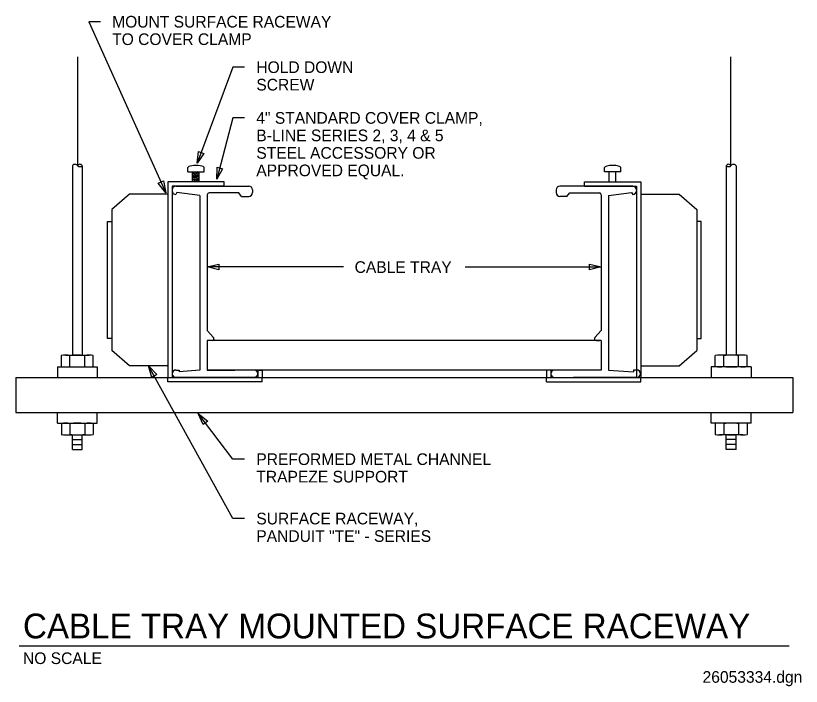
# Model space of a CAD drawing. Extents: x 10108.9 to 10153.9, y 10072.4 to 10110.8.
import ezdxf

# ---------------------------------------------------------------- set-up
doc = ezdxf.new("R2010")
doc.units = 0
for name, color, linetype in [('G-ANNO-TEXT', 7, 'Continuous'), ('G-DETL-LINE', 7, 'Continuous'), ('G-DETL-OTLN', 7, 'Continuous')]:
    doc.layers.add(name, color=color, linetype=linetype)

msp = doc.modelspace()

# ---------------------------------------------------------------- linework, layer by layer
at = {"layer": 'G-ANNO-TEXT'}
for p, q in [((10113.792, 10110.424), (10113.126, 10110.424)), ((10113.126, 10110.424), (10117.521, 10100.647)), ((10112.493, 10102.177), (10112.493, 10108.415)), ((10149.822, 10102.177), (10149.822, 10108.415)), ((10121.367, 10107.824), (10119.316, 10102.33)), ((10122.033, 10107.824), (10121.367, 10107.824)), ((10121.367, 10104.923), (10120.444, 10101.418)), ((10122.033, 10104.923), (10121.367, 10104.923)), ((10127.682, 10096.399), (10119.895, 10096.399)), ((10134.634, 10096.399), (10142.421, 10096.399)), ((10121.367, 10082.014), (10116.546, 10090.75)), ((10121.367, 10085.41), (10119.384, 10088.02)), ((10122.033, 10085.41), (10121.367, 10085.41)), ((10122.033, 10082.014), (10121.367, 10082.014)), ((10109.147, 10074.731), (10153.168, 10074.731))]:
    msp.add_line(p, q, dxfattribs=at)
for points in [[(10119.705, 10102.896), (10119.316, 10102.33), (10119.393, 10103.012)], [(10120.775, 10102.02), (10120.444, 10101.418), (10120.453, 10102.105)], [(10117.4, 10101.324), (10117.521, 10100.647), (10117.096, 10101.187)], [(10120.562, 10096.233), (10119.895, 10096.399), (10120.562, 10096.566)], [(10141.754, 10096.566), (10142.421, 10096.399), (10141.754, 10096.233)], [(10116.722, 10090.086), (10116.546, 10090.75), (10117.014, 10090.247)], [(10119.655, 10087.388), (10119.384, 10088.02), (10119.92, 10087.59)]]:
    msp.add_lwpolyline(points, close=True, dxfattribs=at)
at = {"layer": 'G-DETL-LINE'}
for p, q in [((10112.185, 10102.192), (10112.185, 10091.356)), ((10112.748, 10102.192), (10112.748, 10091.356)), ((10149.568, 10102.192), (10149.568, 10091.356)), ((10150.131, 10102.192), (10150.131, 10091.356)), ((10119.338, 10101.832), (10119.061, 10101.785)), ((10119.436, 10101.785), (10119.061, 10101.722)), ((10119.436, 10101.721), (10119.061, 10101.659)), ((10119.436, 10101.658), (10119.061, 10101.595)), ((10119.436, 10101.594), (10119.061, 10101.532)), ((10119.436, 10101.531), (10119.061, 10101.469)), ((10119.436, 10101.468), (10119.061, 10101.405)), ((10118.102, 10101.02), (10122.268, 10101.02)), ((10119.436, 10101.404), (10119.061, 10101.342)), ((10119.436, 10101.341), (10119.061, 10101.278)), ((10144.214, 10101.02), (10140.048, 10101.02)), ((10117.891, 10100.809), (10117.891, 10100.752)), ((10118.165, 10100.661), (10118.102, 10100.541)), ((10119.473, 10100.496), (10118.165, 10100.661)), ((10121.698, 10100.638), (10120.001, 10100.638)), ((10121.862, 10100.439), (10121.698, 10100.638)), ((10122.479, 10100.809), (10122.479, 10100.65)), ((10139.837, 10100.809), (10139.837, 10100.65)), ((10140.454, 10100.439), (10140.617, 10100.638)), ((10140.617, 10100.638), (10142.315, 10100.638)), ((10142.842, 10100.496), (10144.151, 10100.661)), ((10144.151, 10100.661), (10144.214, 10100.541)), ((10144.424, 10100.809), (10144.424, 10100.752)), ((10119.473, 10100.496), (10119.473, 10090.509)), ((10119.895, 10100.533), (10119.895, 10092.774)), ((10121.862, 10100.439), (10122.268, 10100.439)), ((10140.454, 10100.439), (10140.048, 10100.439)), ((10142.421, 10100.533), (10142.421, 10092.774)), ((10142.842, 10100.496), (10142.842, 10090.509)), ((10114.439, 10099.684), (10114.439, 10091.631)), ((10147.877, 10099.684), (10147.877, 10091.631)), ((10119.895, 10092.774), (10120.258, 10092.366)), ((10142.421, 10092.774), (10142.058, 10092.366)), ((10142.421, 10092.19), (10119.895, 10092.19)), ((10119.895, 10092.19), (10119.895, 10090.509)), ((10119.895, 10092.19), (10119.895, 10090.509)), ((10120.179, 10092.19), (10119.994, 10092.19)), ((10142.137, 10092.19), (10142.322, 10092.19)), ((10142.421, 10092.19), (10142.421, 10090.509)), ((10142.421, 10092.19), (10142.421, 10090.509)), ((10111.554, 10090.708), (10111.554, 10091.331)), ((10111.796, 10091.356), (10113.136, 10091.356)), ((10112.045, 10090.709), (10112.045, 10091.331)), ((10112.888, 10090.709), (10112.888, 10091.331)), ((10113.379, 10090.708), (10113.379, 10091.331)), ((10148.936, 10090.708), (10148.936, 10091.331)), ((10150.52, 10091.356), (10149.179, 10091.356)), ((10149.428, 10090.709), (10149.428, 10091.331)), ((10150.271, 10090.709), (10150.271, 10091.331)), ((10150.762, 10090.708), (10150.762, 10091.331)), ((10111.326, 10090.684), (10111.326, 10090.087)), ((10111.326, 10090.684), (10113.607, 10090.684)), ((10111.937, 10090.684), (10113.277, 10090.684)), ((10113.607, 10090.684), (10113.607, 10090.087)), ((10148.709, 10090.684), (10148.709, 10090.087)), ((10150.99, 10090.684), (10148.709, 10090.684)), ((10150.379, 10090.684), (10149.039, 10090.684)), ((10150.99, 10090.684), (10150.99, 10090.087)), ((10118.102, 10090.509), (10118.288, 10090.509)), ((10119.473, 10090.509), (10118.288, 10090.402)), ((10118.288, 10090.509), (10118.288, 10090.402)), ((10142.421, 10090.509), (10119.895, 10090.509)), ((10119.895, 10090.509), (10121.477, 10090.509)), ((10142.421, 10090.509), (10140.839, 10090.509)), ((10142.842, 10090.509), (10144.266, 10090.402)), ((10144.452, 10090.509), (10144.266, 10090.509)), ((10144.266, 10090.509), (10144.266, 10090.402)), ((10108.946, 10090.087), (10153.37, 10090.087)), ((10108.946, 10090.087), (10108.946, 10088.07)), ((10117.891, 10090.087), (10121.477, 10090.087)), ((10122.567, 10090.087), (10117.891, 10090.087)), ((10139.748, 10090.087), (10144.452, 10090.087)), ((10144.424, 10090.087), (10140.839, 10090.087)), ((10153.37, 10090.087), (10153.37, 10088.07)), ((10108.946, 10088.07), (10153.37, 10088.07)), ((10111.326, 10087.473), (10111.326, 10088.07)), ((10113.607, 10087.473), (10113.607, 10088.07)), ((10148.709, 10087.473), (10148.709, 10088.07)), ((10150.99, 10087.473), (10150.99, 10088.07)), ((10111.326, 10087.473), (10113.607, 10087.473)), ((10111.554, 10087.449), (10111.554, 10086.826)), ((10111.937, 10087.473), (10113.277, 10087.473)), ((10112.045, 10087.448), (10112.045, 10086.826)), ((10112.888, 10087.448), (10112.888, 10086.826)), ((10113.379, 10087.449), (10113.379, 10086.826)), ((10150.99, 10087.473), (10148.709, 10087.473)), ((10148.936, 10087.449), (10148.936, 10086.826)), ((10150.379, 10087.473), (10149.039, 10087.473)), ((10149.428, 10087.448), (10149.428, 10086.826)), ((10150.271, 10087.448), (10150.271, 10086.826)), ((10150.762, 10087.449), (10150.762, 10086.826)), ((10111.796, 10086.801), (10113.136, 10086.801)), ((10112.185, 10085.971), (10112.185, 10086.801)), ((10112.748, 10085.971), (10112.748, 10086.801)), ((10150.52, 10086.801), (10149.179, 10086.801)), ((10149.568, 10085.971), (10149.568, 10086.801)), ((10150.131, 10085.971), (10150.131, 10086.801)), ((10112.185, 10086.534), (10112.748, 10086.534)), ((10112.185, 10086.253), (10112.748, 10086.253)), ((10150.131, 10086.534), (10149.568, 10086.534)), ((10150.131, 10086.253), (10149.568, 10086.253)), ((10112.185, 10085.971), (10112.748, 10085.971)), ((10150.131, 10085.971), (10149.568, 10085.971))]:
    msp.add_line(p, q, dxfattribs=at)
for points in [[(10117.641, 10100.565), (10115.45, 10100.565), (10114.439, 10099.684)], [(10144.674, 10100.565), (10146.866, 10100.565), (10147.877, 10099.684)], [(10117.641, 10090.75), (10115.45, 10090.75), (10114.439, 10091.631)], [(10144.674, 10090.75), (10146.866, 10090.75), (10147.877, 10091.631)]]:
    msp.add_lwpolyline(points, dxfattribs=at)
for points in [[(10114.186, 10098.997), (10114.439, 10098.997), (10114.439, 10092.318), (10114.186, 10092.318)], [(10148.13, 10098.997), (10147.877, 10098.997), (10147.877, 10092.318), (10148.13, 10092.318)]]:
    msp.add_lwpolyline(points, close=True, dxfattribs=at)
for centre, radius, start, end in [((10112.334, 10102.086), 0.183, 29.9169, 144.4577), ((10112.624, 10102.133), 0.138, 25.6401, 161.174), ((10112.612, 10102.335), 0.197, 233.1601, 313.654), ((10149.692, 10102.133), 0.138, 18.826, 154.3599), ((10149.704, 10102.335), 0.197, 226.346, 306.8399), ((10149.981, 10102.086), 0.183, 35.5423, 150.0831), ((10118.102, 10100.809), 0.211, 90, 180), ((10122.268, 10100.809), 0.211, 0, 90), ((10140.048, 10100.809), 0.211, 90, 180), ((10144.214, 10100.809), 0.211, 0, 90), ((10118.102, 10100.752), 0.211, 180, 270), ((10120.001, 10100.533), 0.105, 90, 180), ((10122.268, 10100.65), 0.211, 270, 0), ((10140.048, 10100.65), 0.211, 180, 270), ((10142.315, 10100.533), 0.105, 0, 90), ((10144.214, 10100.752), 0.211, 270, 0), ((10120.179, 10092.296), 0.105, 270, 41.6041), ((10142.137, 10092.296), 0.105, 138.3959, 270), ((10111.796, 10090.1), 1.256, 78.5552, 101.1322), ((10112.466, 10087.788), 3.568, 83.2184, 96.7816), ((10113.137, 10090.1), 1.256, 78.8678, 101.4448), ((10149.179, 10090.1), 1.256, 78.5552, 101.1322), ((10149.849, 10087.788), 3.568, 83.2184, 96.7816), ((10150.52, 10090.1), 1.256, 78.8678, 101.4448), ((10111.796, 10091.94), 1.256, 258.8678, 281.4448), ((10112.466, 10094.252), 3.568, 263.2184, 276.7816), ((10113.137, 10091.94), 1.256, 258.5552, 281.1322), ((10149.179, 10091.94), 1.256, 258.8678, 281.4448), ((10149.849, 10094.252), 3.568, 263.2184, 276.7816), ((10150.52, 10091.94), 1.256, 258.5552, 281.1322), ((10118.102, 10090.298), 0.211, 90, 270), ((10122.567, 10090.298), 0.211, 270, 90), ((10139.748, 10090.298), 0.211, 90, 270), ((10144.452, 10090.298), 0.211, 270, 90), ((10111.796, 10086.217), 1.256, 78.5552, 101.1322), ((10112.466, 10083.905), 3.568, 83.2184, 96.7816), ((10113.137, 10086.217), 1.256, 78.8678, 101.4448), ((10149.179, 10086.217), 1.256, 78.5552, 101.1322), ((10149.849, 10083.905), 3.568, 83.2184, 96.7816), ((10150.52, 10086.217), 1.256, 78.8678, 101.4448), ((10111.796, 10088.057), 1.256, 258.8678, 281.4448), ((10112.466, 10090.369), 3.568, 263.2184, 276.7816), ((10113.137, 10088.057), 1.256, 258.5552, 281.1322), ((10149.179, 10088.057), 1.256, 258.8678, 281.4448), ((10149.849, 10090.369), 3.568, 263.2184, 276.7816), ((10150.52, 10088.057), 1.256, 258.5552, 281.1322)]:
    msp.add_arc(centre, radius, start, end, dxfattribs=at)
at = {"layer": 'G-DETL-OTLN'}
for p, q in [((10118.781, 10101.832), (10118.781, 10102.08)), ((10119.717, 10101.832), (10119.717, 10102.08)), ((10142.599, 10101.832), (10142.599, 10102.08)), ((10143.535, 10101.832), (10143.535, 10102.08)), ((10118.781, 10101.832), (10119.717, 10101.832)), ((10119.061, 10101.27), (10119.061, 10101.832)), ((10119.436, 10101.27), (10119.436, 10101.832)), ((10143.535, 10101.832), (10142.599, 10101.832)), ((10142.88, 10101.27), (10142.88, 10101.832)), ((10143.255, 10101.27), (10143.255, 10101.832)), ((10120.856, 10101.27), (10117.641, 10101.27)), ((10117.641, 10101.27), (10117.641, 10090.087)), ((10120.856, 10101.02), (10117.891, 10101.02)), ((10117.891, 10101.02), (10117.891, 10090.087)), ((10120.856, 10101.02), (10120.856, 10101.27)), ((10141.46, 10101.27), (10144.674, 10101.27)), ((10141.46, 10101.02), (10141.46, 10101.27)), ((10141.46, 10101.02), (10144.424, 10101.02)), ((10144.424, 10101.02), (10144.424, 10090.087)), ((10144.674, 10101.27), (10144.674, 10090.087)), ((10122.778, 10090.509), (10122.778, 10090.087)), ((10122.778, 10090.509), (10123.028, 10090.509)), ((10123.028, 10090.509), (10123.028, 10090.087)), ((10139.538, 10090.509), (10139.288, 10090.509)), ((10139.288, 10090.509), (10139.288, 10090.087)), ((10139.538, 10090.509), (10139.538, 10090.087)), ((10117.641, 10089.837), (10117.641, 10090.087)), ((10123.028, 10089.837), (10117.641, 10089.837)), ((10122.778, 10090.087), (10117.891, 10090.087)), ((10123.028, 10089.837), (10123.028, 10090.087)), ((10139.288, 10089.837), (10139.288, 10090.087)), ((10139.288, 10089.837), (10144.674, 10089.837)), ((10139.538, 10090.087), (10144.424, 10090.087)), ((10144.674, 10089.837), (10144.674, 10090.087))]:
    msp.add_line(p, q, dxfattribs=at)
for centre, major_axis, start_param, end_param in [((10119.249, 10102.08), (0.468, 0), 0, 3.141593), ((10143.067, 10102.08), (-0.468, 0), 3.141593, 6.283185)]:
    msp.add_ellipse(centre, major_axis=major_axis, ratio=0.27517, start_param=start_param, end_param=end_param, dxfattribs=at)

# ---------------------------------------------------------------- texts
at = {"layer": 'G-ANNO-TEXT'}
for s, height, p in [('MOUNT SURFACE RACEWAY', 0.66667, (10114.459, 10110.091)), ('TO COVER CLAMP', 0.66667, (10114.459, 10109.091)), ('HOLD DOWN', 0.6667, (10122.7, 10107.491)), ('SCREW', 0.6667, (10122.7, 10106.491)), ('4" STANDARD COVER CLAMP,', 0.66667, (10122.7, 10104.59)), ('B-LINE SERIES 2, 3, 4 & 5', 0.66667, (10122.7, 10103.59)), ('STEEL ACCESSORY OR', 0.66667, (10122.7, 10102.59)), ('APPROVED EQUAL.', 0.66667, (10122.7, 10101.59)), ('CABLE TRAY', 0.6667, (10128.32, 10096.061)), ('PREFORMED METAL CHANNEL', 0.66667, (10122.7, 10085.077)), ('TRAPEZE SUPPORT', 0.66667, (10122.7, 10084.077)), ('SURFACE RACEWAY,', 0.66667, (10122.7, 10081.681)), ('PANDUIT "TE" - SERIES', 0.66667, (10122.7, 10080.681)), ('CABLE TRAY MOUNTED SURFACE RACEWAY', 1.41667, (10109.361, 10075.164)), ('NO SCALE', 0.6667, (10109.361, 10073.696)), ('26053334.dgn', 0.66667, (10148.21, 10072.625))]:
    msp.add_text(s, height=height, dxfattribs=at).set_placement(p)

doc.saveas('drawing.dxf')
